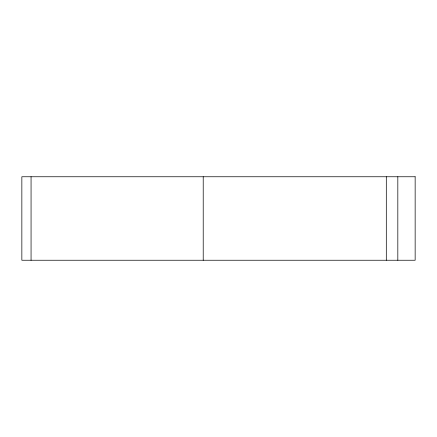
<?xml version="1.0" encoding="UTF-8"?>
<svg xmlns="http://www.w3.org/2000/svg" width="437" height="437" viewBox="0 0 437 437"><rect width="100%" height="100%" fill="white"/><g stroke="black" fill="none" stroke-linecap="round" stroke-linejoin="round"><path stroke-width="0.66" d="M397.823 176.756L397.823 260.244M386.308 176.756L386.308 260.244M203.216 176.756L203.216 260.244M31.06 176.756L31.06 260.244M415.15 176.756L21.85 176.756L21.85 260.244L415.15 260.244L415.15 176.756"/></g></svg>
